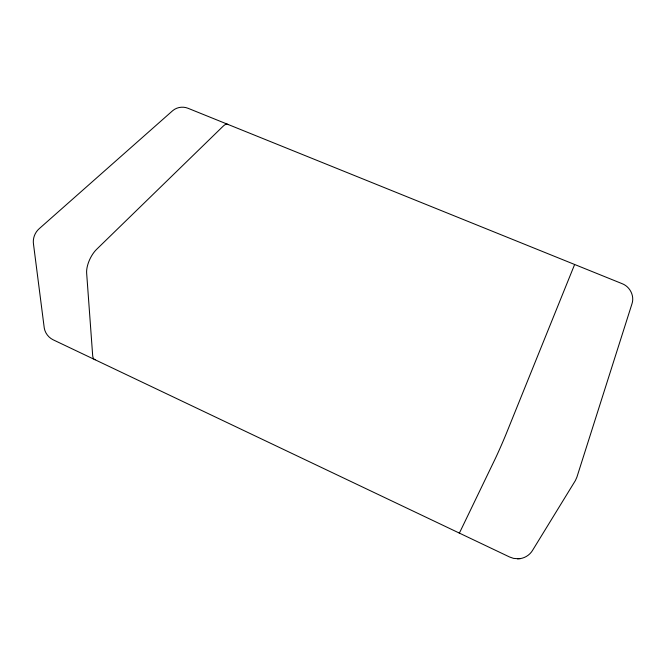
<?xml version="1.0" encoding="UTF-8"?>
<svg xmlns="http://www.w3.org/2000/svg" width="666" height="666" viewBox="0 0 666 666"><rect width="100%" height="100%" fill="white"/><g stroke="black" fill="none" stroke-linecap="round" stroke-linejoin="round"><path stroke-width="1" d="M574.6 264.577L506.476 433.133A19.847 0.608 -66.4 0 1 495.071 459.099L460.697 530.394A18.032 0.491 -66.6 0 1 459.29 532.708M517.54 558.816C523.759 558.874 529.786 555.369 532.808 549.95L575.391 480.552L576.898 477.156L631.917 303.987C634.765 295.904 629.919 286.522 621.986 283.616L188.12 108.317C183.008 106.202 176.798 107.093 172.611 110.747L39.327 228.588C34.848 232.442 32.526 238.595 33.533 244.439L44.264 328.088C45.13 333.075 48.501 337.504 53.03 339.743L509.523 556.967L513.553 558.383L518.398 558.749M519.463 558.666L520.454 558.591M95.146 359.773A16.542 6.602 -62.7 0 1 92.674 355.544L86.647 273.143A18.04 8.05 -64.6 0 1 96.57 249.384L223.193 126.14A15.318 5.694 -69.4 0 1 228.263 124.634"/></g></svg>
